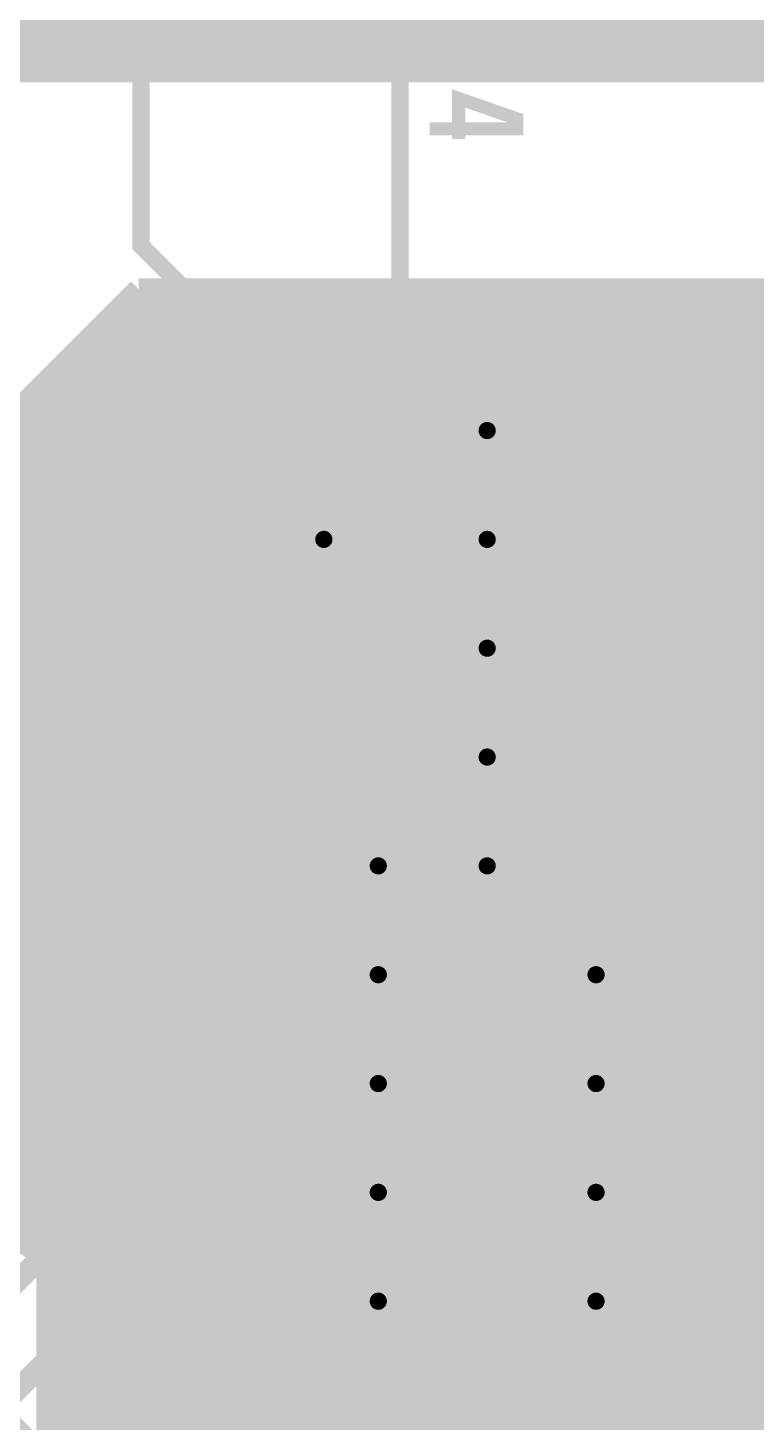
# Model space of a CAD drawing. Extents: x -5 to 112, y -62 to 71.
# Drawn here: x 32.74 to 41.24, y 8.75 to 25.02 of the extents above; entities that cross this region are included whole.
import ezdxf

# ---------------------------------------------------------------- set-up
doc = ezdxf.new("R2010")
doc.units = 0
doc.header["$MEASUREMENT"] = 0
doc.layers.get('0').update_dxf_attribs({"linetype": 'CONTINUOUS'})
for name, color, linetype in [('25-336-0_BOT', 7, 'CONTINUOUS'), ('25-336-0_DRD', 7, 'CONTINUOUS'), ('25-336-0_DRL', 2, 'CONTINUOUS'), ('25-336-0_IN1', 4, 'CONTINUOUS'), ('25-336-0_IN2', 3, 'CONTINUOUS'), ('25-336-0_SMB', 5, 'CONTINUOUS'), ('25-336-0_SMT', 10, 'CONTINUOUS'), ('25-336-0_SPT', 14, 'CONTINUOUS'), ('25-336-0_SST', 9, 'CONTINUOUS'), ('25-336-0_TOP', 12, 'CONTINUOUS'), ('THRUHOLE_TAP', 8, 'CONTINUOUS')]:
    doc.layers.add(name, color=color, linetype=linetype)

# ---------------------------------------------------------------- blocks, each defined once
blk = doc.blocks.new('ROUND_58')
at = {"const_width": 0.35052}
blk.add_lwpolyline([(-0.17526, 0, 1), (0.17526, 0, 1)], format="xyb", close=True, dxfattribs=at)
blk = doc.blocks.new('ROUND_11')
at = {"const_width": 0.35052}
blk.add_lwpolyline([(-0.17526, 0, 1), (0.17526, 0, 1)], format="xyb", close=True, dxfattribs=at)
blk = doc.blocks.new('ROUND_79')
at = {"const_width": 0.10033}
blk.add_lwpolyline([(-0.050164, 0, 1), (0.050164, 0, 1)], format="xyb", close=True, dxfattribs=at)
blk = doc.blocks.new('ROUND_82')
at = {"const_width": 0.10033}
blk.add_lwpolyline([(-0.050164, 0, 1), (0.050164, 0, 1)], format="xyb", close=True, dxfattribs=at)
blk = doc.blocks.new('ROUND_65')
at = {"const_width": 0.35052}
blk.add_lwpolyline([(-0.17526, 0, 1), (0.17526, 0, 1)], format="xyb", close=True, dxfattribs=at)
blk = doc.blocks.new('RECTANGLE_2')
blk.add_solid([(0.4826, 0.4064), (0.4826, -0.4064), (-0.4826, 0.4064), (-0.4826, -0.4064)])
blk = doc.blocks.new('RECTANGLE_5')
blk.add_solid([(0.508, 0.9017), (0.508, -0.9017), (-0.508, 0.9017), (-0.508, -0.9017)])
blk = doc.blocks.new('RECTANGLE_6')
blk.add_solid([(0.59944, 2.59969), (0.59944, -2.59969), (-0.59944, 2.59969), (-0.59944, -2.59969)])
blk = doc.blocks.new('RECTANGLE_17')
blk.add_solid([(0.6096, 0.44958), (0.6096, -0.44958), (-0.6096, 0.44958), (-0.6096, -0.44958)])
blk = doc.blocks.new('RECTANGLE_49')
blk.add_solid([(0.44958, 0.65024), (0.44958, -0.65024), (-0.44958, 0.65024), (-0.44958, -0.65024)])
blk = doc.blocks.new('ROUND_73')
at = {"const_width": 0.10033}
blk.add_lwpolyline([(-0.050164, 0, 1), (0.050164, 0, 1)], format="xyb", close=True, dxfattribs=at)

msp = doc.modelspace()

# ---------------------------------------------------------------- linework, layer by layer
at = {"layer": '25-336-0_BOT', "const_width": 0.254}
for points in [[(36.068, 21.971), (36.068, 20.701)], [(41.021, 21.971), (36.068, 21.971)], [(41.021, 21.971), (41.021, 10.033), (40.259, 9.271), (36.068, 9.271)], [(41.021, 21.844), (36.068, 21.844)], [(36.2966, 21.971), (36.2966, 9.271)], [(36.5252, 21.971), (36.5252, 9.271)], [(36.7538, 21.971), (36.7538, 9.271)], [(36.9824, 21.971), (36.9824, 9.271)], [(37.211, 21.971), (37.211, 9.271)], [(37.4396, 21.971), (37.4396, 9.271)], [(37.6682, 21.971), (37.6682, 9.271)], [(37.8968, 21.971), (37.8968, 9.271)], [(38.1254, 21.971), (38.1254, 9.271)], [(38.354, 21.971), (38.354, 9.271)], [(38.5826, 21.971), (38.5826, 9.271)], [(38.8112, 21.971), (38.8112, 9.271)], [(39.0398, 21.971), (39.0398, 9.271)], [(39.2684, 21.971), (39.2684, 9.271)], [(39.497, 21.971), (39.497, 9.271)], [(39.7256, 21.971), (39.7256, 9.271)], [(39.9542, 21.971), (39.9542, 9.271)], [(40.1828, 21.971), (40.1828, 9.271)], [(40.4114, 21.971), (40.4114, 9.4234)], [(40.64, 21.971), (40.64, 9.652)], [(40.8686, 21.971), (40.8686, 9.8806)], [(41.021, 21.6154), (36.068, 21.6154)], [(41.021, 21.3868), (36.068, 21.3868)], [(41.021, 21.1582), (36.068, 21.1582)], [(41.021, 20.9296), (36.068, 20.9296)], [(41.021, 20.701), (36.068, 20.701)], [(36.068, 20.701), (36.068, 9.271)], [(41.021, 20.4724), (36.068, 20.4724)], [(41.021, 20.2438), (36.068, 20.2438)], [(41.021, 20.0152), (36.068, 20.0152)], [(41.021, 19.7866), (36.068, 19.7866)], [(41.021, 19.558), (36.068, 19.558)], [(41.021, 19.3294), (36.068, 19.3294)], [(41.021, 19.1008), (36.068, 19.1008)], [(41.021, 18.8722), (36.068, 18.8722)], [(41.021, 18.6436), (36.068, 18.6436)], [(41.021, 18.415), (36.068, 18.415)], [(41.021, 18.1864), (36.068, 18.1864)], [(41.021, 17.9578), (36.068, 17.9578)], [(41.021, 17.7292), (36.068, 17.7292)], [(41.021, 17.5006), (36.068, 17.5006)], [(41.021, 17.272), (36.068, 17.272)], [(41.021, 17.0434), (36.068, 17.0434)], [(41.021, 16.8148), (36.068, 16.8148)], [(41.021, 16.5862), (36.068, 16.5862)], [(41.021, 16.3576), (36.068, 16.3576)], [(41.021, 16.129), (36.068, 16.129)], [(41.021, 15.9004), (36.068, 15.9004)], [(41.021, 15.6718), (36.068, 15.6718)], [(41.021, 15.4432), (36.068, 15.4432)], [(41.021, 15.2146), (36.068, 15.2146)], [(41.021, 14.986), (36.068, 14.986)], [(41.021, 14.7574), (36.068, 14.7574)], [(41.021, 14.5288), (36.068, 14.5288)], [(41.021, 14.3002), (36.068, 14.3002)], [(41.021, 14.0716), (36.068, 14.0716)], [(41.021, 13.843), (36.068, 13.843)], [(41.021, 13.6144), (36.068, 13.6144)], [(41.021, 13.3858), (36.068, 13.3858)], [(41.021, 13.1572), (36.068, 13.1572)], [(41.021, 12.9286), (36.068, 12.9286)], [(41.021, 12.7), (36.068, 12.7)], [(41.021, 12.4714), (36.068, 12.4714)], [(41.021, 12.2428), (36.068, 12.2428)], [(41.021, 12.0142), (36.068, 12.0142)], [(41.021, 11.7856), (36.068, 11.7856)], [(41.021, 11.557), (36.068, 11.557)], [(41.021, 11.3284), (36.068, 11.3284)], [(41.021, 11.0998), (36.068, 11.0998)], [(41.021, 10.8712), (36.068, 10.8712)], [(41.021, 10.6426), (36.068, 10.6426)], [(41.021, 10.414), (36.068, 10.414)], [(41.021, 10.1854), (36.068, 10.1854)], [(40.9448, 9.9568), (36.068, 9.9568)], [(40.7162, 9.7282), (36.068, 9.7282)], [(40.4876, 9.4996), (36.068, 9.4996)]]:
    msp.add_lwpolyline(points, dxfattribs=at)
at = {"layer": '25-336-0_DRD', "const_width": 0.254}
for points in [[(39.37, 21.59), (36.83, 19.05)], [(39.37, 19.05), (36.83, 21.59)], [(33.655, 20.32), (31.115, 17.78)], [(33.655, 17.78), (31.115, 20.32)], [(33.655, 20.32), (31.115, 17.78)], [(33.655, 17.78), (31.115, 20.32)], [(37.465, 20.32), (34.925, 17.78)], [(37.465, 17.78), (34.925, 20.32)], [(37.465, 20.32), (34.925, 17.78)], [(37.465, 17.78), (34.925, 20.32)], [(39.37, 20.32), (36.83, 17.78)], [(39.37, 17.78), (36.83, 20.32)], [(39.37, 19.05), (36.83, 16.51)], [(39.37, 16.51), (36.83, 19.05)], [(39.37, 17.78), (36.83, 15.24)], [(39.37, 15.24), (36.83, 17.78)], [(38.1, 16.51), (35.56, 13.97)], [(38.1, 13.97), (35.56, 16.51)], [(39.37, 16.51), (36.83, 13.97)], [(39.37, 13.97), (36.83, 16.51)], [(38.1, 15.24), (35.56, 12.7)], [(38.1, 12.7), (35.56, 15.24)], [(40.64, 15.24), (38.1, 12.7)], [(40.64, 12.7), (38.1, 15.24)], [(38.1, 13.97), (35.56, 11.43)], [(38.1, 11.43), (35.56, 13.97)], [(40.64, 13.97), (38.1, 11.43)], [(40.64, 11.43), (38.1, 13.97)], [(38.1, 12.7), (35.56, 10.16)], [(38.1, 10.16), (35.56, 12.7)], [(40.64, 12.7), (38.1, 10.16)], [(40.64, 10.16), (38.1, 12.7)], [(38.1, 11.43), (35.56, 8.89)], [(38.1, 8.89), (35.56, 11.43)], [(40.64, 11.43), (38.1, 8.89)], [(40.64, 8.89), (38.1, 11.43)], [(33.02, 10.795), (30.48, 8.255)], [(33.02, 8.255), (30.48, 10.795)], [(33.02, 9.525), (30.48, 6.985)]]:
    msp.add_lwpolyline(points, dxfattribs=at)
at = {"layer": '25-336-0_IN1', "const_width": 0.254}
for points in [[(34.036, 21.971), (27.432, 15.367)], [(33.9852, 21.9202), (33.9852, -3.81)], [(95.22968, 21.971), (34.036, 21.971)], [(34.2138, 21.971), (34.2138, -3.81)], [(34.4424, 21.971), (34.4424, -3.81)], [(34.671, 21.971), (34.671, -3.81)], [(34.8996, 21.971), (34.8996, -3.81)], [(35.1282, 21.971), (35.1282, -3.81)], [(35.3568, 21.971), (35.3568, -3.81)], [(35.5854, 21.971), (35.5854, -3.81)], [(35.814, 21.971), (35.814, -3.81)], [(36.0426, 21.971), (36.0426, -3.81)], [(36.2712, 21.971), (36.2712, -3.81)], [(36.4998, 21.971), (36.4998, -3.81)], [(36.7284, 21.971), (36.7284, 2.89306)], [(36.957, 21.971), (36.957, 3.36804)], [(37.1856, 21.971), (37.1856, 3.69062)], [(37.4142, 21.971), (37.4142, 3.93954)], [(37.6428, 21.971), (37.6428, 4.13766)], [(37.8714, 21.971), (37.8714, 4.29768)], [(38.1, 21.971), (38.1, 4.42722)], [(38.3286, 21.971), (38.3286, 4.53136)], [(38.5572, 21.971), (38.5572, 4.61264)], [(38.7858, 21.971), (38.7858, 4.67106)], [(39.0144, 21.971), (39.0144, 4.7117)], [(39.243, 21.971), (39.243, 4.73202)], [(39.4716, 21.971), (39.4716, 4.73202)], [(39.7002, 21.971), (39.7002, 4.71678)], [(39.9288, 21.971), (39.9288, 4.68122)], [(40.1574, 21.971), (40.1574, 4.62534)], [(40.386, 21.971), (40.386, 4.54914)], [(40.6146, 21.971), (40.6146, 4.45008)], [(40.8432, 21.971), (40.8432, 4.32562)], [(41.0718, 21.971), (41.0718, 4.17322)], [(41.3004, 21.971), (41.3004, 3.98272)], [(33.7566, 21.6916), (33.7566, -3.81)], [(95.18904, 21.7932), (33.8582, 21.7932)], [(95.1738, 21.5646), (33.6296, 21.5646)], [(33.528, 21.463), (33.528, -3.81)], [(33.2994, 21.2344), (33.2994, -3.81)], [(95.19666, 21.336), (33.401, 21.336)], [(95.2627, 21.1074), (33.1724, 21.1074)], [(95.377, 20.8788), (32.9438, 20.8788)], [(33.0708, 21.0058), (33.0708, -3.81)], [(32.8422, 20.7772), (32.8422, 10.72896)], [(95.5548, 20.6502), (32.7152, 20.6502)], [(95.85198, 20.4216), (32.4866, 20.4216)], [(110.49, 20.193), (32.258, 20.193)], [(110.49, 19.9644), (32.0294, 19.9644)], [(110.49, 19.7358), (31.8008, 19.7358)], [(110.49, 19.5072), (31.5722, 19.5072)], [(110.49, 19.2786), (31.3436, 19.2786)], [(59.03214, 19.05), (31.115, 19.05)], [(58.70956, 18.8214), (30.8864, 18.8214)], [(58.51398, 18.5928), (30.6578, 18.5928)], [(58.38444, 18.3642), (30.4292, 18.3642)], [(58.3057, 18.1356), (30.2006, 18.1356)], [(58.26506, 17.907), (29.972, 17.907)], [(58.26252, 17.6784), (29.7434, 17.6784)], [(58.29808, 17.4498), (29.5148, 17.4498)], [(58.37428, 17.2212), (29.2862, 17.2212)], [(58.4962, 16.9926), (29.0576, 16.9926)], [(58.68416, 16.764), (28.829, 16.764)], [(58.98642, 16.5354), (28.6004, 16.5354)], [(110.49, 16.3068), (28.3718, 16.3068)], [(110.49, 16.0782), (28.1432, 16.0782)], [(110.49, 15.8496), (27.9146, 15.8496)], [(101.84638, 15.621), (27.686, 15.621)], [(101.53904, 15.3924), (27.4574, 15.3924)], [(101.35362, 15.1638), (12.4968, 15.1638)], [(101.23678, 14.9352), (12.2682, 14.9352)], [(101.17074, 14.7066), (12.0396, 14.7066)], [(101.14534, 14.478), (11.811, 14.478)], [(101.16058, 14.2494), (11.5824, 14.2494)], [(101.21646, 14.0208), (11.3538, 14.0208)], [(101.3206, 13.7922), (11.1252, 13.7922)], [(101.48316, 13.5636), (10.8966, 13.5636)], [(101.74986, 13.335), (10.668, 13.335)], [(110.49, 13.1064), (10.668, 13.1064)], [(110.49, 12.8778), (10.668, 12.8778)], [(110.49, 12.6492), (10.668, 12.6492)], [(110.49, 12.4206), (10.668, 12.4206)], [(102.00132, 12.192), (10.668, 12.192)], [(101.61524, 11.9634), (10.668, 11.9634)], [(101.40188, 11.7348), (10.668, 11.7348)], [(59.2074, 11.5062), (10.668, 11.5062)], [(58.79846, 11.2776), (10.668, 11.2776)], [(58.56986, 11.049), (10.668, 11.049)], [(58.42, 10.8204), (32.72028, 10.8204)], [(58.32602, 10.5918), (32.93364, 10.5918)], [(32.9692, 10.414), (32.9692, 3.175)], [(58.27522, 10.3632), (32.9692, 10.3632)], [(58.25998, 10.1346), (32.9692, 10.1346)], [(46.5201, 9.906), (32.9692, 9.906)], [(46.5201, 9.6774), (32.9692, 9.6774)], [(46.5201, 9.4488), (32.9692, 9.4488)], [(46.5201, 9.2202), (32.9692, 9.2202)], [(46.5201, 8.9916), (32.9692, 8.9916)], [(46.5201, 8.763), (32.9692, 8.763)]]:
    msp.add_lwpolyline(points, dxfattribs=at)
msp.add_lwpolyline([(32.9692, 10.414, 0.4142136), (32.512, 10.8712)], format="xyb", dxfattribs=at)
at = {"layer": '25-336-0_IN2', "const_width": 0.254}
for points in [[(34.036, 21.971), (27.432, 15.367)], [(33.9852, 21.9202), (33.9852, -3.81)], [(95.22968, 21.971), (34.036, 21.971)], [(34.2138, 21.971), (34.2138, -3.81)], [(34.4424, 21.971), (34.4424, -3.81)], [(34.671, 21.971), (34.671, -3.81)], [(34.8996, 21.971), (34.8996, -3.81)], [(35.1282, 21.971), (35.1282, -3.81)], [(35.3568, 21.971), (35.3568, -3.81)], [(35.5854, 21.971), (35.5854, -3.81)], [(35.814, 21.971), (35.814, -3.81)], [(36.0426, 21.971), (36.0426, -3.81)], [(36.2712, 21.971), (36.2712, -3.81)], [(36.4998, 21.971), (36.4998, -3.81)], [(36.7284, 21.971), (36.7284, 2.89306)], [(36.957, 21.971), (36.957, 3.36804)], [(37.1856, 21.971), (37.1856, 3.69062)], [(37.4142, 21.971), (37.4142, 3.93954)], [(37.6428, 21.971), (37.6428, 4.13766)], [(37.8714, 21.971), (37.8714, 4.29768)], [(38.1, 21.971), (38.1, 4.42722)], [(38.3286, 21.971), (38.3286, 4.53136)], [(38.5572, 21.971), (38.5572, 4.61264)], [(38.7858, 21.971), (38.7858, 4.67106)], [(39.0144, 21.971), (39.0144, 4.7117)], [(39.243, 21.971), (39.243, 4.73202)], [(39.4716, 21.971), (39.4716, 4.73202)], [(39.7002, 21.971), (39.7002, 4.71678)], [(39.9288, 21.971), (39.9288, 4.68122)], [(40.1574, 21.971), (40.1574, 4.62534)], [(40.386, 21.971), (40.386, 4.54914)], [(40.6146, 21.971), (40.6146, 4.45008)], [(40.8432, 21.971), (40.8432, 4.32562)], [(41.0718, 21.971), (41.0718, 4.17322)], [(41.3004, 21.971), (41.3004, 3.98272)], [(33.7566, 21.6916), (33.7566, -3.81)], [(95.18904, 21.7932), (33.8582, 21.7932)], [(95.1738, 21.5646), (33.6296, 21.5646)], [(33.528, 21.463), (33.528, -3.81)], [(33.2994, 21.2344), (33.2994, -3.81)], [(95.19666, 21.336), (33.401, 21.336)], [(95.2627, 21.1074), (33.1724, 21.1074)], [(95.377, 20.8788), (32.9438, 20.8788)], [(33.0708, 21.0058), (33.0708, -3.81)], [(32.8422, 20.7772), (32.8422, 10.85596)], [(95.5548, 20.6502), (32.7152, 20.6502)], [(95.85198, 20.4216), (32.4866, 20.4216)], [(110.49, 20.193), (32.258, 20.193)], [(110.49, 19.9644), (32.0294, 19.9644)], [(110.49, 19.7358), (31.8008, 19.7358)], [(110.49, 19.5072), (31.5722, 19.5072)], [(110.49, 19.2786), (31.3436, 19.2786)], [(59.03214, 19.05), (31.115, 19.05)], [(58.70956, 18.8214), (30.8864, 18.8214)], [(58.51398, 18.5928), (30.6578, 18.5928)], [(58.38444, 18.3642), (30.4292, 18.3642)], [(58.3057, 18.1356), (30.2006, 18.1356)], [(58.26506, 17.907), (29.972, 17.907)], [(58.26252, 17.6784), (29.7434, 17.6784)], [(58.29808, 17.4498), (29.5148, 17.4498)], [(58.37428, 17.2212), (29.2862, 17.2212)], [(58.4962, 16.9926), (29.0576, 16.9926)], [(58.68416, 16.764), (28.829, 16.764)], [(58.98642, 16.5354), (28.6004, 16.5354)], [(110.49, 16.3068), (28.3718, 16.3068)], [(110.49, 16.0782), (28.1432, 16.0782)], [(110.49, 15.8496), (27.9146, 15.8496)], [(101.84638, 15.621), (27.686, 15.621)], [(101.53904, 15.3924), (27.4574, 15.3924)], [(101.35362, 15.1638), (12.4968, 15.1638)], [(101.23678, 14.9352), (12.2682, 14.9352)], [(101.17074, 14.7066), (12.0396, 14.7066)], [(101.14534, 14.478), (11.811, 14.478)], [(101.16058, 14.2494), (11.5824, 14.2494)], [(101.21646, 14.0208), (11.3538, 14.0208)], [(101.3206, 13.7922), (11.1252, 13.7922)], [(101.48316, 13.5636), (10.8966, 13.5636)], [(101.74986, 13.335), (10.668, 13.335)], [(110.49, 13.1064), (10.668, 13.1064)], [(110.49, 12.8778), (10.668, 12.8778)], [(110.49, 12.6492), (10.668, 12.6492)], [(110.49, 12.4206), (10.668, 12.4206)], [(102.00132, 12.192), (10.668, 12.192)], [(101.61524, 11.9634), (10.668, 11.9634)], [(101.40188, 11.7348), (10.668, 11.7348)], [(59.2074, 11.5062), (10.668, 11.5062)], [(58.79846, 11.2776), (10.668, 11.2776)], [(58.56986, 11.049), (10.668, 11.049)], [(58.42, 10.8204), (32.87268, 10.8204)], [(58.32602, 10.5918), (32.96666, 10.5918)], [(32.9692, 10.541), (32.9692, 3.175)], [(58.27522, 10.3632), (32.9692, 10.3632)], [(58.25998, 10.1346), (32.9692, 10.1346)], [(46.5201, 9.906), (32.9692, 9.906)], [(46.5201, 9.6774), (32.9692, 9.6774)], [(46.5201, 9.4488), (32.9692, 9.4488)], [(46.5201, 9.2202), (32.9692, 9.2202)], [(46.5201, 8.9916), (32.9692, 8.9916)], [(46.5201, 8.763), (32.9692, 8.763)]]:
    msp.add_lwpolyline(points, dxfattribs=at)
msp.add_lwpolyline([(32.9692, 10.541, 0.4142136), (32.512, 10.9982)], format="xyb", dxfattribs=at)
at = {"layer": '25-336-0_SMB', "const_width": 0.254}
for points in [[(36.576, 21.463), (36.576, 9.652)], [(40.513, 21.463), (36.576, 21.463)], [(40.513, 21.463), (40.513, 10.16), (40.005, 9.652), (36.576, 9.652)], [(40.513, 21.4122), (36.576, 21.4122)], [(36.6776, 21.463), (36.6776, 9.652)], [(36.9062, 21.463), (36.9062, 9.652)], [(37.1348, 21.463), (37.1348, 9.652)], [(37.3634, 21.463), (37.3634, 9.652)], [(37.592, 21.463), (37.592, 9.652)], [(37.8206, 21.463), (37.8206, 9.652)], [(38.0492, 21.463), (38.0492, 9.652)], [(38.2778, 21.463), (38.2778, 9.652)], [(38.5064, 21.463), (38.5064, 9.652)], [(38.735, 21.463), (38.735, 9.652)], [(38.9636, 21.463), (38.9636, 9.652)], [(39.1922, 21.463), (39.1922, 9.652)], [(39.4208, 21.463), (39.4208, 9.652)], [(39.6494, 21.463), (39.6494, 9.652)], [(39.878, 21.463), (39.878, 9.652)], [(40.1066, 21.463), (40.1066, 9.7536)], [(40.3352, 21.463), (40.3352, 9.9822)], [(40.513, 21.1836), (36.576, 21.1836)], [(40.513, 20.955), (36.576, 20.955)], [(40.513, 20.7264), (36.576, 20.7264)], [(40.513, 20.4978), (36.576, 20.4978)], [(40.513, 20.2692), (36.576, 20.2692)], [(40.513, 20.0406), (36.576, 20.0406)], [(40.513, 19.812), (36.576, 19.812)], [(40.513, 19.5834), (36.576, 19.5834)], [(40.513, 19.3548), (36.576, 19.3548)], [(40.513, 19.1262), (36.576, 19.1262)], [(40.513, 18.8976), (36.576, 18.8976)], [(40.513, 18.669), (36.576, 18.669)], [(40.513, 18.4404), (36.576, 18.4404)], [(40.513, 18.2118), (36.576, 18.2118)], [(40.513, 17.9832), (36.576, 17.9832)], [(40.513, 17.7546), (36.576, 17.7546)], [(40.513, 17.526), (36.576, 17.526)], [(40.513, 17.2974), (36.576, 17.2974)], [(40.513, 17.0688), (36.576, 17.0688)], [(40.513, 16.8402), (36.576, 16.8402)], [(40.513, 16.6116), (36.576, 16.6116)], [(40.513, 16.383), (36.576, 16.383)], [(40.513, 16.1544), (36.576, 16.1544)], [(40.513, 15.9258), (36.576, 15.9258)], [(40.513, 15.6972), (36.576, 15.6972)], [(40.513, 15.4686), (36.576, 15.4686)], [(40.513, 15.24), (36.576, 15.24)], [(40.513, 15.0114), (36.576, 15.0114)], [(40.513, 14.7828), (36.576, 14.7828)], [(40.513, 14.5542), (36.576, 14.5542)], [(40.513, 14.3256), (36.576, 14.3256)], [(40.513, 14.097), (36.576, 14.097)], [(40.513, 13.8684), (36.576, 13.8684)], [(40.513, 13.6398), (36.576, 13.6398)], [(40.513, 13.4112), (36.576, 13.4112)], [(40.513, 13.1826), (36.576, 13.1826)], [(40.513, 12.954), (36.576, 12.954)], [(40.513, 12.7254), (36.576, 12.7254)], [(40.513, 12.4968), (36.576, 12.4968)], [(40.513, 12.2682), (36.576, 12.2682)], [(40.513, 12.0396), (36.576, 12.0396)], [(40.513, 11.811), (36.576, 11.811)], [(40.513, 11.5824), (36.576, 11.5824)], [(40.513, 11.3538), (36.576, 11.3538)], [(40.513, 11.1252), (36.576, 11.1252)], [(40.513, 10.8966), (36.576, 10.8966)], [(40.513, 10.668), (36.576, 10.668)], [(40.513, 10.4394), (36.576, 10.4394)], [(40.513, 10.2108), (36.576, 10.2108)], [(40.3352, 9.9822), (36.576, 9.9822)], [(40.1066, 9.7536), (36.576, 9.7536)]]:
    msp.add_lwpolyline(points, dxfattribs=at)
at = {"layer": '25-336-0_SMT', "const_width": 0.254}
for points in [[(40.767, 20.32), (40.767, 9.652), (36.449, 9.652)], [(37.973, 20.32), (37.973, 16.764)], [(40.767, 20.32), (37.973, 20.32)], [(40.767, 20.2692), (37.973, 20.2692)], [(38.1508, 20.32), (38.1508, 9.652)], [(38.3794, 20.32), (38.3794, 9.652)], [(38.608, 20.32), (38.608, 9.652)], [(38.8366, 20.32), (38.8366, 9.652)], [(39.0652, 20.32), (39.0652, 9.652)], [(39.2938, 20.32), (39.2938, 9.652)], [(39.5224, 20.32), (39.5224, 9.652)], [(39.751, 20.32), (39.751, 9.652)], [(39.9796, 20.32), (39.9796, 9.652)], [(40.2082, 20.32), (40.2082, 9.652)], [(40.4368, 20.32), (40.4368, 9.652)], [(40.6654, 20.32), (40.6654, 9.652)], [(40.767, 20.0406), (37.973, 20.0406)], [(40.767, 19.812), (37.973, 19.812)], [(40.767, 19.5834), (37.973, 19.5834)], [(40.767, 19.3548), (37.973, 19.3548)], [(40.767, 19.1262), (37.973, 19.1262)], [(40.767, 18.8976), (37.973, 18.8976)], [(40.767, 18.669), (37.973, 18.669)], [(40.767, 18.4404), (37.973, 18.4404)], [(40.767, 18.2118), (37.973, 18.2118)], [(40.767, 17.9832), (37.973, 17.9832)], [(40.767, 17.7546), (37.973, 17.7546)], [(40.767, 17.526), (37.973, 17.526)], [(40.767, 17.2974), (37.973, 17.2974)], [(40.767, 17.0688), (37.973, 17.0688)], [(40.767, 16.8402), (37.973, 16.8402)], [(37.973, 16.764), (36.449, 15.24)], [(37.9222, 16.7132), (37.9222, 9.652)], [(37.6936, 16.4846), (37.6936, 9.652)], [(40.767, 16.6116), (37.8206, 16.6116)], [(40.767, 16.383), (37.592, 16.383)], [(40.767, 16.1544), (37.3634, 16.1544)], [(37.465, 16.256), (37.465, 9.652)], [(37.2364, 16.0274), (37.2364, 9.652)], [(40.767, 15.9258), (37.1348, 15.9258)], [(40.767, 15.6972), (36.9062, 15.6972)], [(37.0078, 15.7988), (37.0078, 9.652)], [(36.7792, 15.5702), (36.7792, 9.652)], [(36.5506, 15.3416), (36.5506, 9.652)], [(40.767, 15.4686), (36.6776, 15.4686)], [(40.767, 15.24), (36.449, 15.24)], [(36.449, 15.24), (36.449, 9.652)], [(40.767, 15.0114), (36.449, 15.0114)], [(40.767, 14.7828), (36.449, 14.7828)], [(40.767, 14.5542), (36.449, 14.5542)], [(40.767, 14.3256), (36.449, 14.3256)], [(40.767, 14.097), (36.449, 14.097)], [(40.767, 13.8684), (36.449, 13.8684)], [(40.767, 13.6398), (36.449, 13.6398)], [(40.767, 13.4112), (36.449, 13.4112)], [(40.767, 13.1826), (36.449, 13.1826)], [(40.767, 12.954), (36.449, 12.954)], [(40.767, 12.7254), (36.449, 12.7254)], [(40.767, 12.4968), (36.449, 12.4968)], [(40.767, 12.2682), (36.449, 12.2682)], [(40.767, 12.0396), (36.449, 12.0396)], [(40.767, 11.811), (36.449, 11.811)], [(40.767, 11.5824), (36.449, 11.5824)], [(40.767, 11.3538), (36.449, 11.3538)], [(40.767, 11.1252), (36.449, 11.1252)], [(40.767, 10.8966), (36.449, 10.8966)], [(40.767, 10.668), (36.449, 10.668)], [(40.767, 10.4394), (36.449, 10.4394)], [(40.767, 10.2108), (36.449, 10.2108)], [(40.767, 9.9822), (36.449, 9.9822)], [(40.767, 9.7536), (36.449, 9.7536)]]:
    msp.add_lwpolyline(points, dxfattribs=at)
at = {"layer": '25-336-0_SST'}
for points, const_width in [([(34.0614, 22.479), (34.0614, 26.289), (37.084, 26.289), (37.084, 21.9456), (34.5948, 21.9456), (34.0614, 22.479)], 0.20066), ([(38.44544, 24.55926), (37.59962, 24.55926), (37.42944, 24.62022), (37.42944, 24.97582), (37.59962, 25.03424), (38.44544, 25.03424)], 0.1524), ([(37.76726, 23.72106), (37.76726, 24.19604), (38.44544, 23.95982), (38.44544, 23.84044), (37.42944, 23.84044)], 0.1524), ([(44.577, 21.082), (44.577, 18.288), (39.243, 18.288), (39.243, 21.082), (44.577, 21.082)], 0.1524), ([(33.98012, 20.95246), (33.98012, 20.62734)], 0.1524), ([(34.11728, 20.96008), (34.11728, 20.61972)], 0.1524), ([(34.22904, 20.84832), (33.88868, 20.84832)], 0.1524), ([(34.22142, 20.71116), (33.8963, 20.71116)], 0.1524), ([(35.7886, 16.3576), (35.7886, 16.3322), (34.0614, 16.3322), (34.0614, 19.2278), (35.7886, 19.2278), (35.7886, 16.3576)], 0.20066), ([(36.02228, 18.61566), (36.02228, 18.26006), (36.3601, 18.14322), (36.69792, 18.14322), (37.03828, 18.26006), (37.03828, 18.61566)], 0.1524), ([(36.02228, 18.55724), (37.03828, 18.55724)], 0.1524), ([(44.577, 17.907), (44.577, 15.113), (39.243, 15.113), (39.243, 17.907), (44.577, 17.907)], 0.1524), ([(36.18992, 17.77746), (36.02228, 17.71904), (36.02228, 17.36344), (36.18992, 17.30502), (36.53028, 17.30502), (36.69792, 17.42186), (36.69792, 17.77746), (37.03828, 17.77746), (37.03828, 17.30502)], 0.1524), ([(35.7632, 16.764), (34.1122, 16.764)], 0.20066), ([(34.0995, 14.7955), (34.0995, 11.8745), (35.7378, 11.8745), (35.7378, 14.7955), (34.0995, 14.7955)], 0.1524), ([(44.069, 14.859), (37.211, 14.859), (37.211, 9.271), (44.069, 9.271), (44.069, 14.859)], 0.20066), ([(34.8234, 11.35634), (34.8234, 11.00074), (34.99358, 10.88136), (35.16376, 10.88136), (35.3314, 11.00074), (35.3314, 11.35634), (34.3154, 11.35634)], 0.1524), ([(34.8234, 11.05916), (34.3154, 10.88136)], 0.1524), ([(34.3154, 10.16254), (34.3154, 10.39876)], 0.1524), ([(34.3154, 10.28192), (35.3314, 10.28192), (35.16376, 10.39876)], 0.1524), ([(34.3154, 9.44372), (34.3154, 9.67994)], 0.1524), ([(34.3154, 9.56056), (35.3314, 9.56056), (35.16376, 9.67994)], 0.1524)]:
    msp.add_lwpolyline(points, dxfattribs=dict(at, const_width=const_width))
at = {"layer": '25-336-0_SST', "const_width": 0.1524}
for points in [[(34.05886, 20.97024, 0.4142136), (33.87852, 20.7899)], [(34.2392, 20.7899, 0.4142136), (34.05886, 20.97024)], [(33.87852, 20.7899, 0.4142136), (34.05886, 20.60956)], [(34.05886, 20.60956, 0.4142136), (34.2392, 20.7899)]]:
    msp.add_lwpolyline(points, format="xyb", dxfattribs=at)
at = {"layer": '25-336-0_TOP'}
for points, const_width in [([(26.67, 25.4), (59.59602, 25.4), (59.59602, 25.527), (59.59602, 27.94)], 2.032), ([(26.67, 25.4), (59.59602, 25.4), (59.59602, 25.527), (59.69, 25.527), (59.69, 27.94)], 2.032), ([(30.48, 12.6238), (33.9852, 12.6238), (33.401, 13.208), (33.401, 17.018), (33.909, 17.526), (36.449, 17.526), (37.211, 18.288), (37.211, 20.955), (37.592, 21.336), (42.799, 21.336), (43.434, 20.701), (43.434, 19.558), (43.561, 19.431), (43.688, 19.431)], 0.254), ([(30.48, 12.6238), (33.9852, 12.6238), (33.401, 13.208), (33.401, 17.018), (33.909, 17.526), (36.449, 17.526), (37.211, 18.288), (37.211, 20.955), (37.592, 21.336), (42.799, 21.336), (43.434, 20.701), (43.434, 19.558), (43.561, 19.431), (43.688, 19.431)], 0.254), ([(34.925, 20.9804), (34.925, 19.42084)], 0.254), ([(36.195, 20.9804), (36.195, 19.05)], 0.254), ([(36.195, 19.05), (36.195, 20.9804)], 0.254), ([(41.021, 20.701), (41.021, 9.271), (36.068, 9.271)], 0.254), ([(37.719, 20.701), (37.719, 17.145)], 0.254), ([(41.021, 20.701), (37.719, 20.701)], 0.254), ([(37.8968, 20.701), (37.8968, 9.271)], 0.254), ([(38.1254, 20.701), (38.1254, 9.271)], 0.254), ([(38.354, 20.701), (38.354, 9.271)], 0.254), ([(38.5826, 20.701), (38.5826, 9.271)], 0.254), ([(38.8112, 20.701), (38.8112, 9.271)], 0.254), ([(39.0398, 20.701), (39.0398, 9.271)], 0.254), ([(39.2684, 20.701), (39.2684, 9.271)], 0.254), ([(39.497, 20.701), (39.497, 9.271)], 0.254), ([(39.7256, 20.701), (39.7256, 9.271)], 0.254), ([(39.9542, 20.701), (39.9542, 9.271)], 0.254), ([(40.1828, 20.701), (40.1828, 9.271)], 0.254), ([(40.4114, 20.701), (40.4114, 9.271)], 0.254), ([(40.64, 20.701), (40.64, 9.271)], 0.254), ([(40.8686, 20.701), (40.8686, 9.271)], 0.254), ([(41.021, 20.4724), (37.719, 20.4724)], 0.254), ([(41.021, 20.2438), (37.719, 20.2438)], 0.254), ([(41.021, 20.0152), (37.719, 20.0152)], 0.254), ([(41.021, 19.7866), (37.719, 19.7866)], 0.254), ([(41.021, 19.558), (37.719, 19.558)], 0.254), ([(41.021, 19.3294), (37.719, 19.3294)], 0.254), ([(41.021, 19.1008), (37.719, 19.1008)], 0.254), ([(41.021, 18.8722), (37.719, 18.8722)], 0.254), ([(41.021, 18.6436), (37.719, 18.6436)], 0.254), ([(41.021, 18.415), (37.719, 18.415)], 0.254), ([(41.021, 18.1864), (37.719, 18.1864)], 0.254), ([(41.021, 17.9578), (37.719, 17.9578)], 0.254), ([(41.021, 17.7292), (37.719, 17.7292)], 0.254), ([(41.021, 17.5006), (37.719, 17.5006)], 0.254), ([(37.719, 17.145), (36.068, 15.494)], 0.254), ([(41.021, 17.272), (37.719, 17.272)], 0.254), ([(41.021, 17.0434), (37.6174, 17.0434)], 0.254), ([(37.6682, 17.0942), (37.6682, 9.271)], 0.254), ([(41.021, 16.8148), (37.3888, 16.8148)], 0.254), ([(37.4396, 16.8656), (37.4396, 9.271)], 0.254), ([(37.211, 16.637), (37.211, 9.271)], 0.254), ([(41.021, 16.5862), (37.1602, 16.5862)], 0.254), ([(41.021, 16.3576), (36.9316, 16.3576)], 0.254), ([(36.9824, 16.4084), (36.9824, 9.271)], 0.254), ([(36.7538, 16.1798), (36.7538, 9.271)], 0.254), ([(34.925, 16.13916), (34.925, 14.0462)], 0.254), ([(41.021, 16.129), (36.703, 16.129)], 0.254), ([(41.021, 15.9004), (36.4744, 15.9004)], 0.254), ([(36.5252, 15.9512), (36.5252, 9.271)], 0.254), ([(41.021, 15.6718), (36.2458, 15.6718)], 0.254), ([(36.2966, 15.7226), (36.2966, 9.271)], 0.254), ([(36.068, 15.494), (36.068, 9.271)], 0.254), ([(41.021, 15.4432), (36.068, 15.4432)], 0.254), ([(41.021, 15.2146), (36.068, 15.2146)], 0.254), ([(41.021, 14.986), (36.068, 14.986)], 0.254), ([(41.021, 14.7574), (36.068, 14.7574)], 0.254), ([(41.021, 14.5288), (36.068, 14.5288)], 0.254), ([(41.021, 14.3002), (36.068, 14.3002)], 0.254), ([(41.021, 14.0716), (36.068, 14.0716)], 0.254), ([(41.021, 13.843), (36.068, 13.843)], 0.254), ([(41.021, 13.6144), (36.068, 13.6144)], 0.254), ([(41.021, 13.3858), (36.068, 13.3858)], 0.254), ([(41.021, 13.1572), (36.068, 13.1572)], 0.254), ([(41.021, 12.9286), (36.068, 12.9286)], 0.254), ([(34.925, 12.6238), (33.9852, 12.6238), (30.48, 12.6238)], 0.254), ([(41.021, 12.7), (36.068, 12.7)], 0.254), ([(41.021, 12.4714), (36.068, 12.4714)], 0.254), ([(41.021, 12.2428), (36.068, 12.2428)], 0.254), ([(41.021, 12.0142), (36.068, 12.0142)], 0.254), ([(41.021, 11.7856), (36.068, 11.7856)], 0.254), ([(41.021, 11.557), (36.068, 11.557)], 0.254), ([(41.021, 11.3284), (36.068, 11.3284)], 0.254), ([(41.021, 11.0998), (36.068, 11.0998)], 0.254), ([(41.021, 10.8712), (36.068, 10.8712)], 0.254), ([(41.021, 10.6426), (36.068, 10.6426)], 0.254), ([(41.021, 10.414), (36.068, 10.414)], 0.254), ([(41.021, 10.1854), (36.068, 10.1854)], 0.254), ([(41.021, 9.9568), (36.068, 9.9568)], 0.254), ([(41.021, 9.7282), (36.068, 9.7282)], 0.254), ([(41.021, 9.4996), (36.068, 9.4996)], 0.254)]:
    msp.add_lwpolyline(points, dxfattribs=dict(at, const_width=const_width))

# ---------------------------------------------------------------- block references
at = {"layer": '25-336-0_BOT'}
for name, p in [('ROUND_58', (38.1, 20.32)), ('ROUND_11', (36.195, 19.05)), ('ROUND_58', (38.1, 19.05)), ('ROUND_58', (38.1, 17.78)), ('ROUND_58', (38.1, 16.51)), ('ROUND_58', (36.83, 15.24)), ('ROUND_58', (38.1, 15.24)), ('ROUND_58', (36.83, 13.97)), ('ROUND_58', (39.37, 13.97)), ('ROUND_58', (36.83, 12.7)), ('ROUND_58', (39.37, 12.7)), ('ROUND_58', (36.83, 11.43)), ('ROUND_58', (39.37, 11.43)), ('ROUND_58', (36.83, 10.16)), ('ROUND_58', (39.37, 10.16))]:
    msp.add_blockref(name, p, dxfattribs=at)
at = {"layer": '25-336-0_DRL'}
for name, p in [('ROUND_79', (38.1, 20.32)), ('ROUND_82', (36.195, 19.05)), ('ROUND_79', (38.1, 19.05)), ('ROUND_79', (38.1, 17.78)), ('ROUND_79', (38.1, 16.51)), ('ROUND_79', (36.83, 15.24)), ('ROUND_79', (38.1, 15.24)), ('ROUND_79', (36.83, 13.97)), ('ROUND_79', (39.37, 13.97)), ('ROUND_79', (36.83, 12.7)), ('ROUND_79', (39.37, 12.7)), ('ROUND_79', (36.83, 11.43)), ('ROUND_79', (39.37, 11.43)), ('ROUND_79', (36.83, 10.16)), ('ROUND_79', (39.37, 10.16))]:
    msp.add_blockref(name, p, dxfattribs=at)
at = {"layer": '25-336-0_IN1'}
for name, p in [('ROUND_58', (38.1, 20.32)), ('ROUND_65', (36.195, 19.05)), ('ROUND_58', (38.1, 19.05)), ('ROUND_58', (38.1, 17.78)), ('ROUND_58', (38.1, 16.51)), ('ROUND_58', (36.83, 15.24)), ('ROUND_58', (38.1, 15.24)), ('ROUND_58', (36.83, 13.97)), ('ROUND_58', (39.37, 13.97)), ('ROUND_58', (36.83, 12.7)), ('ROUND_58', (39.37, 12.7)), ('ROUND_58', (36.83, 11.43)), ('ROUND_58', (39.37, 11.43)), ('ROUND_58', (36.83, 10.16)), ('ROUND_58', (39.37, 10.16))]:
    msp.add_blockref(name, p, dxfattribs=at)
at = {"layer": '25-336-0_IN2'}
for name, p in [('ROUND_58', (38.1, 20.32)), ('ROUND_65', (36.195, 19.05)), ('ROUND_58', (38.1, 19.05)), ('ROUND_58', (38.1, 17.78)), ('ROUND_58', (38.1, 16.51)), ('ROUND_58', (36.83, 15.24)), ('ROUND_58', (38.1, 15.24)), ('ROUND_58', (36.83, 13.97)), ('ROUND_58', (39.37, 13.97)), ('ROUND_58', (36.83, 12.7)), ('ROUND_58', (39.37, 12.7)), ('ROUND_58', (36.83, 11.43)), ('ROUND_58', (39.37, 11.43)), ('ROUND_58', (36.83, 10.16)), ('ROUND_58', (39.37, 10.16))]:
    msp.add_blockref(name, p, dxfattribs=at)
at = {"layer": '25-336-0_SMT'}
for name, p in [('RECTANGLE_49', (34.925, 20.9804)), ('RECTANGLE_49', (36.195, 20.9804)), ('RECTANGLE_5', (40.2336, 19.685)), ('RECTANGLE_17', (34.925, 19.42084)), ('RECTANGLE_5', (40.2336, 16.51)), ('RECTANGLE_17', (34.925, 16.13916)), ('RECTANGLE_6', (38.03904, 12.065)), ('RECTANGLE_2', (34.925, 14.0462)), ('RECTANGLE_2', (34.925, 12.6238))]:
    msp.add_blockref(name, p, dxfattribs=at)
at = {"layer": '25-336-0_SPT'}
for name, p in [('RECTANGLE_49', (34.925, 20.9804)), ('RECTANGLE_49', (36.195, 20.9804)), ('RECTANGLE_5', (40.2336, 19.685)), ('RECTANGLE_17', (34.925, 19.42084)), ('RECTANGLE_5', (40.2336, 16.51)), ('RECTANGLE_17', (34.925, 16.13916)), ('RECTANGLE_6', (38.03904, 12.065)), ('RECTANGLE_2', (34.925, 14.0462)), ('RECTANGLE_2', (34.925, 12.6238))]:
    msp.add_blockref(name, p, dxfattribs=at)
at = {"layer": '25-336-0_TOP'}
for name, p in [('RECTANGLE_49', (34.925, 20.9804)), ('RECTANGLE_49', (36.195, 20.9804)), ('ROUND_58', (38.1, 20.32)), ('RECTANGLE_5', (40.2336, 19.685)), ('RECTANGLE_17', (34.925, 19.42084)), ('ROUND_11', (36.195, 19.05)), ('ROUND_58', (38.1, 19.05)), ('ROUND_58', (38.1, 17.78)), ('RECTANGLE_5', (40.2336, 16.51)), ('ROUND_58', (38.1, 16.51)), ('RECTANGLE_17', (34.925, 16.13916)), ('ROUND_58', (36.83, 15.24)), ('ROUND_58', (38.1, 15.24)), ('RECTANGLE_6', (38.03904, 12.065)), ('RECTANGLE_2', (34.925, 14.0462)), ('ROUND_58', (36.83, 13.97)), ('ROUND_58', (39.37, 13.97)), ('RECTANGLE_2', (34.925, 12.6238)), ('ROUND_58', (36.83, 12.7)), ('ROUND_58', (39.37, 12.7)), ('ROUND_58', (36.83, 11.43)), ('ROUND_58', (39.37, 11.43)), ('ROUND_58', (36.83, 10.16)), ('ROUND_58', (39.37, 10.16))]:
    msp.add_blockref(name, p, dxfattribs=at)
at = {"layer": 'THRUHOLE_TAP'}
for p in [(38.1, 20.32), (36.195, 19.05), (38.1, 19.05), (38.1, 17.78), (38.1, 16.51), (36.83, 15.24), (38.1, 15.24), (36.83, 13.97), (39.37, 13.97), (36.83, 12.7), (39.37, 12.7), (36.83, 11.43), (39.37, 11.43), (36.83, 10.16), (39.37, 10.16)]:
    msp.add_blockref('ROUND_73', p, dxfattribs=at)

doc.saveas('drawing.dxf')
